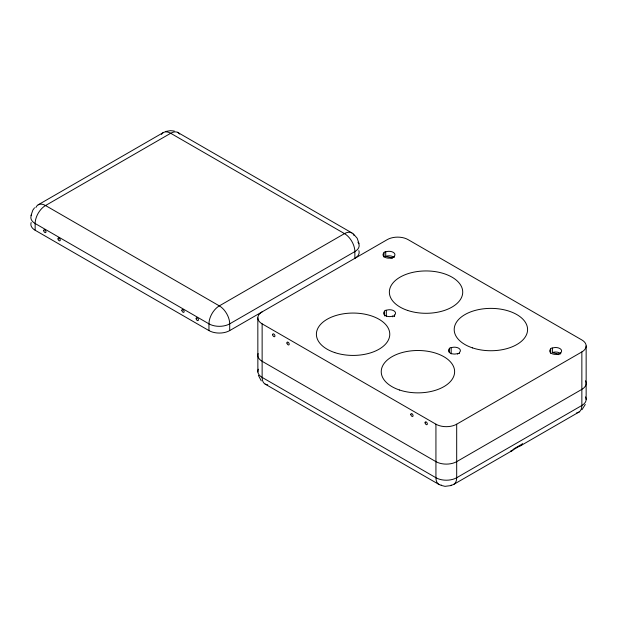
<?xml version="1.0" encoding="UTF-8"?>
<svg xmlns="http://www.w3.org/2000/svg" width="617" height="617" viewBox="0 0 617 617"><rect width="100%" height="100%" fill="white"/><g stroke="black" fill="none" stroke-linecap="round" stroke-linejoin="round"><path stroke-width="0.93" d="M257.829 317.863L257.867 372.005M586.15 399.484L586.15 345.944M30.981 215.603L32.824 210.181L34.498 207.844M585.271 404.482L581.97 409.719M38.185 204.805L163.351 132.547M31.159 222.521A14.677 8.468 0 0 0 35.146 230.249L208.955 330.589A14.677 8.468 0 0 0 229.701 330.589L387.299 239.604A14.677 8.468 0 0 1 408.045 239.604L581.854 339.952A14.677 8.468 0 0 1 581.854 351.929L581.854 405.477A14.677 8.476 60 0 1 576.664 412.858M262.132 311.87A14.677 8.468 0 0 0 262.132 323.848L435.934 424.195A14.677 8.468 0 0 0 456.688 424.195L581.854 351.929M453.649 484.453L512.496 450.441M520.925 445.574L579.317 411.855M165.803 131.452L170.431 130.665L174.31 131.051M451.197 485.548L445.034 486.343L441.163 485.386M385.733 256.34A5.962 3.44 0 0 1 394.062 257.436L393.978 256.61A5.962 3.44 0 0 0 393.191 252.307A5.962 3.44 0 0 0 385.733 251.852L385.733 256.34L389.813 257.366A13.435 7.759 0 0 1 391.363 258.184M560.645 353.957L560.645 352.831A5.962 3.44 0 0 0 559.858 348.528A5.962 3.44 0 0 0 552.408 348.073L552.408 352.569L556.488 353.595A13.435 7.759 0 0 1 558.038 354.413M177.488 132.277L351.829 232.887M265.171 384.113L438.972 484.453M353.418 233.959L357.197 238.262L359.032 243.684M261.276 380.851L258.4 375.367M558.879 354.698L558.879 353.857A5.962 3.44 0 0 1 551.428 353.394A5.962 3.44 0 0 1 550.634 349.091L550.634 353.31M459.426 353.263L459.426 352.492A5.962 3.44 0 0 0 458.632 348.189A5.962 3.44 0 0 0 451.181 347.733L451.181 353.911M457.66 354.281L457.66 353.51A5.962 3.44 0 0 1 450.202 353.055A5.962 3.44 0 0 1 449.415 348.752L449.415 352.615M456.688 424.195L456.688 477.735A14.677 8.476 60 0 1 451.073 485.139M435.934 424.195L435.934 477.735A14.677 8.476 -60 0 0 441.548 485.139M394.572 316.59L394.572 315.048A5.962 3.44 0 0 0 393.777 310.744A5.962 3.44 0 0 0 386.327 310.289L386.327 316.467M394.672 315.048A1.828 1.057 0 0 1 392.805 316.128L392.805 316.845M392.211 258.469L392.211 257.628A5.962 3.44 0 0 1 384.753 257.173A5.962 3.44 0 0 1 383.967 252.87L383.967 257.081M384.561 315.943L384.561 311.307A5.962 3.44 0 0 0 385.347 315.611A5.962 3.44 0 0 0 392.805 316.066M262.132 323.848L262.132 377.396A14.677 8.476 -60 0 0 267.739 384.8M229.701 330.589L229.701 323.848A14.677 8.476 60 0 0 219.328 305.878L45.527 205.53A14.677 8.476 60 0 0 35.879 207.536M208.955 330.589L208.955 323.848A14.677 8.476 -60 0 1 219.328 305.878L344.494 233.619A14.677 8.476 -60 0 1 354.143 235.617M35.146 230.249L35.146 223.508A14.677 8.468 0 0 1 31.544 214.947M258.145 353.564A14.677 8.468 0 0 0 262.132 361.292L435.934 461.639A14.677 8.468 0 0 0 456.688 461.639L581.854 389.373A14.677 8.468 0 0 0 585.456 380.812M384.46 311.307A1.828 1.057 0 0 1 386.327 310.228M459.526 352.492A1.828 1.057 0 0 1 457.652 353.572M449.307 348.752A1.828 1.057 0 0 1 451.181 347.672M560.753 352.831A1.828 1.057 0 0 1 558.879 353.911M552.408 352.569A5.962 3.44 0 0 1 560.46 353.433M550.534 349.099A1.828 1.057 0 0 1 552.408 348.019M394.078 256.603A1.828 1.057 0 0 1 392.211 257.69M383.867 252.87A1.828 1.057 0 0 1 385.733 251.79M258.33 369.213A14.677 8.468 0 0 0 262.132 377.396L435.934 477.735A14.677 8.468 0 0 0 456.688 477.735L581.854 405.477A14.677 8.468 0 0 0 585.456 396.916M358.855 250.602A14.677 8.468 0 0 1 354.868 258.33L354.868 251.589A14.677 8.468 0 0 0 357.96 242.234M161.469 134.429A14.677 8.476 60 0 1 170.685 133.272A14.677 8.476 -60 0 1 179.678 134.074M170.685 133.272L45.527 205.53A14.677 8.476 -60 0 0 35.146 223.508L208.955 323.848A14.677 8.468 0 0 0 229.701 323.848L354.868 251.589A14.677 8.476 60 0 0 344.494 233.619L170.685 133.272M522.383 443.916L513.946 448.783A14.677 8.476 60 0 1 510.552 451.32L518.99 446.453A14.677 8.476 60 0 0 522.383 443.916M334.746 352.585A36.688 21.179 0 0 0 389.774 334.244A36.688 21.179 0 0 0 334.746 315.896A36.688 21.179 0 0 0 334.746 352.585M407.698 310.459A36.688 21.179 0 0 0 462.727 292.119A36.688 21.179 0 0 0 407.698 273.778A36.688 21.179 0 0 0 407.698 310.459M399.592 390.029A36.688 21.179 0 0 0 454.621 371.681A36.688 21.179 0 0 0 399.592 353.34A36.688 21.179 0 0 0 399.592 390.029M472.553 347.903A36.688 21.179 0 0 0 527.581 329.563A36.688 21.179 0 0 0 472.553 311.215A36.688 21.179 0 0 0 472.553 347.903M425.09 422.822A1.604 0.925 60 0 0 426.925 424.689A1.604 0.925 60 0 0 426.609 422.267A1.604 0.925 60 0 0 425.09 422.822M410.822 414.585A1.604 0.925 60 0 0 412.657 416.452A1.604 0.925 60 0 0 412.341 414.03A1.604 0.925 60 0 0 410.822 414.585M286.951 343.067A1.604 0.925 60 0 0 288.787 344.942A1.604 0.925 60 0 0 288.478 342.52A1.604 0.925 60 0 0 286.951 343.067M272.683 334.83A1.604 0.925 60 0 0 274.519 336.705A1.604 0.925 60 0 0 274.21 334.283A1.604 0.925 60 0 0 272.683 334.83M58.021 238.98A1.604 0.925 60 0 0 59.857 240.846A1.604 0.925 60 0 0 59.548 238.432A1.604 0.925 60 0 0 58.021 238.98M43.753 230.743A1.604 0.925 60 0 0 45.589 232.609A1.604 0.925 60 0 0 45.28 230.195A1.604 0.925 60 0 0 43.753 230.743M181.892 310.49A1.604 0.925 60 0 0 183.727 312.364A1.604 0.925 60 0 0 183.419 309.942A1.604 0.925 60 0 0 181.892 310.49M196.16 318.727A1.604 0.925 60 0 0 197.995 320.601A1.604 0.925 60 0 0 197.687 318.179A1.604 0.925 60 0 0 196.16 318.727"/></g></svg>
